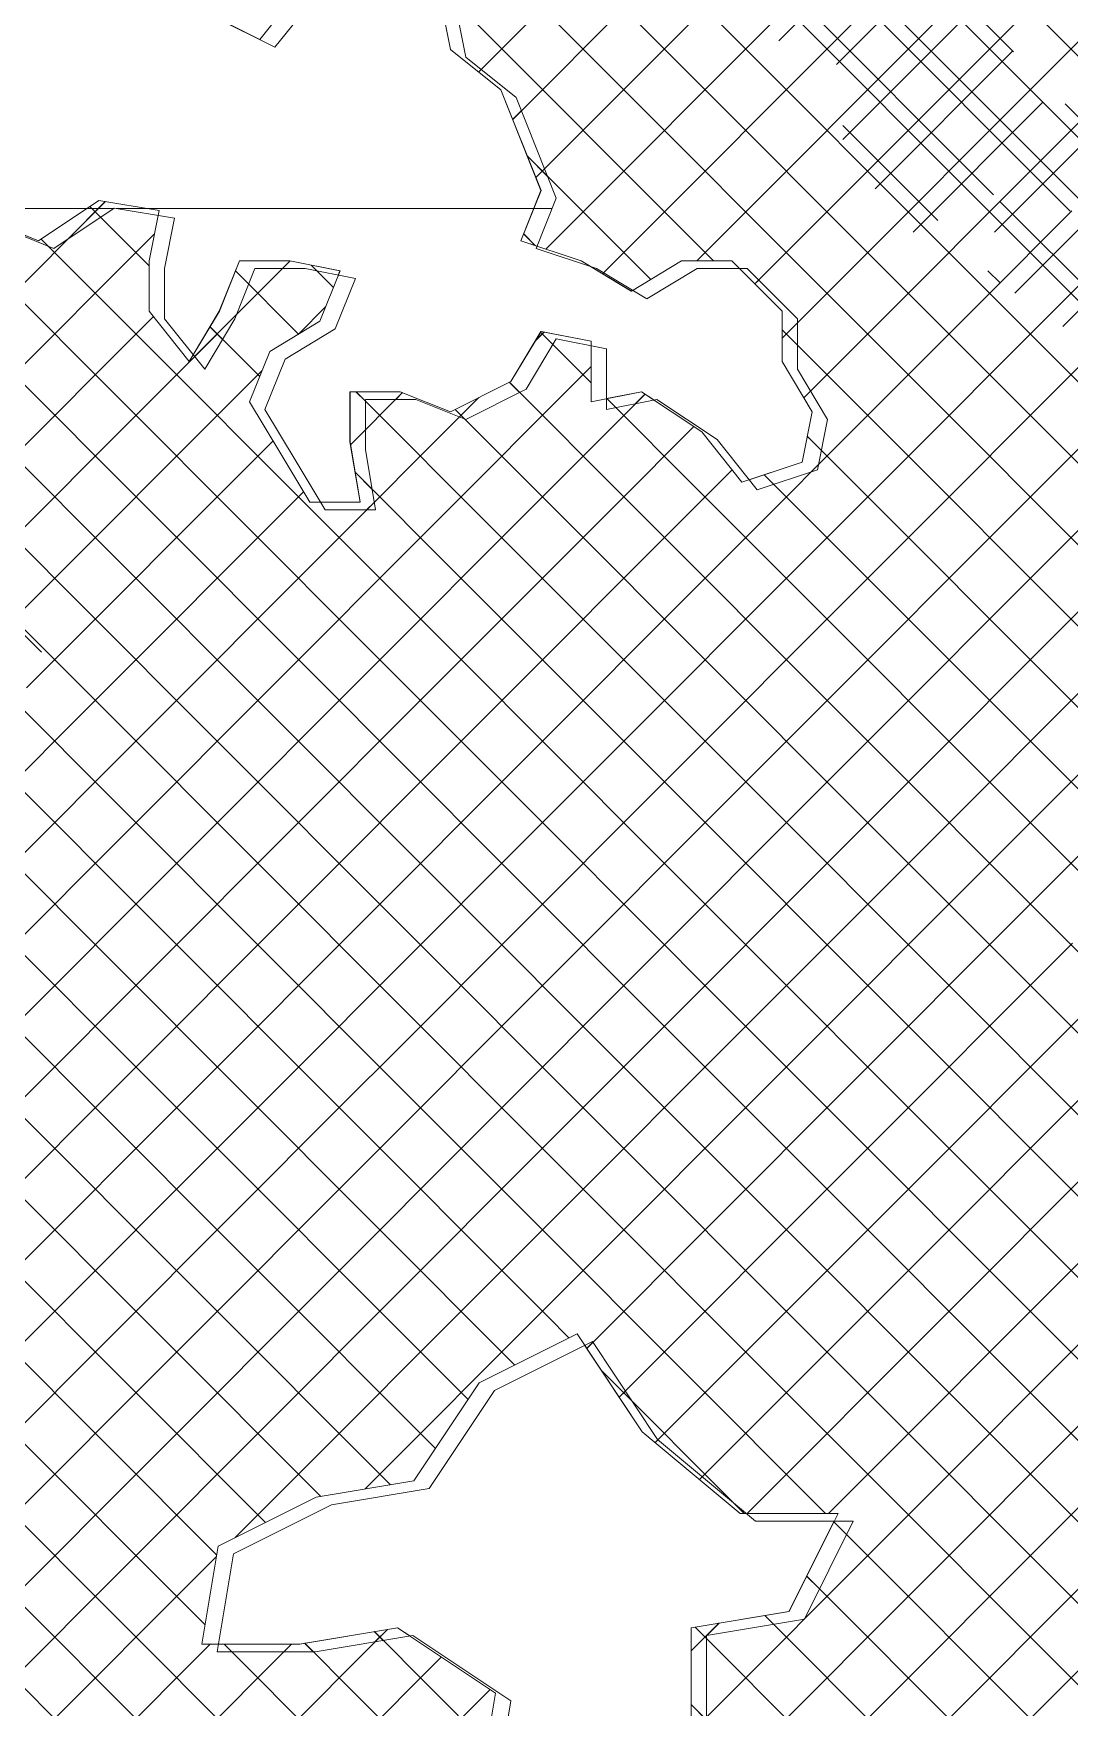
# Model space of a CAD drawing. Header units: millimetres. Extents: x -35517 to 139323, y -3702 to 5999.
# Drawn here: x 15679 to 16677, y 2195 to 3807 of the extents above; entities that cross this region are included whole.
import ezdxf

# ---------------------------------------------------------------- set-up
doc = ezdxf.new("R2010")
doc.units = ezdxf.units.MM
for name, color, linetype, lineweight in [('A-ROOF-OTLN', 132, 'Continuous', 5), ('G-IMPT', 8, 'Continuous', 5), ('L-PLNT', 71, 'Continuous', 5)]:
    doc.layers.add(name, color=color, linetype=linetype, lineweight=lineweight)

# ---------------------------------------------------------------- blocks, each defined once
blk = doc.blocks.new('SVA_Shades of Green Tree - Australian_Tree_based_on_Leopard_Tree_2901-V232-GENERAL SOUTH ELEVATION')
at = {"layer": 'G-IMPT'}
for p, q in [((-3002.8, 3649.8), (-3817.1, 4465.5)), ((-3074.3, 3643), (-3891.7, 4461.9)), ((-3145.8, 3636.2), (-3940.3, 4432.1)), ((-3217.3, 3629.4), (-3988.9, 4402.3)), ((-3229.5, 3563.3), (-4037.4, 4372.5)), ((-3250.7, 3506), (-4083.1, 4339.9)), ((-3299.1, 3476), (-4128.8, 4307.2)), ((-3219.6, 3651.8), (-3816.7, 4249.8)), ((-3660.3, 3668.4), (-3163.2, 4166.4)), ((-3449.4, 3566), (-2898.7, 4117.6)), ((-3650.7, 3599.6), (-3149.3, 4101.9)), ((-3715.5, 3770.1), (-3392, 4094.1)), ((-3596.1, 3575.9), (-3082.5, 4090.4)), ((-3682.7, 3724.4), (-3341.7, 4066)), ((-3078.6, 3588.9), (-3560.6, 4071.7)), ((-3423.2, 3513.8), (-2860.5, 4077.5)), ((-3505.5, 3588.3), (-3039, 4055.5)), ((-3402.2, 3456.4), (-2834.4, 4025.2)), ((-3200.5, 3789.5), (-3371.1, 3960.3)), ((-3426.3, 3800.3), (-3300.4, 3926.4)), ((-3371, 3777.2), (-3247.7, 3900.7)), ((-3489.4, 3588.3), (-3785.5, 3884.9)), ((-3364.7, 3705), (-3188.9, 3881.2)), ((-3333.7, 3657.7), (-3201.1, 3790.5)), ((-3715.6, 3770.1), (-3713.1, 3772.6)), ((-3199.1, 3557.2), (-2977.2, 3779.5)), ((-3297.1, 3616), (-3171.9, 3741.4)), ((-3152.9, 3525.1), (-2928.8, 3749.5)), ((-3682.8, 3724.4), (-3674.4, 3732.9)), ((-3218.8, 3615.9), (-3099.6, 3735.3)), ((-3016.3, 3604.9), (-3150.7, 3739.6)), ((-3273.2, 3627), (-3364.7, 3718.7)), ((-3649.1, 3669.6), (-3668.9, 3689.5)), ((-3549.8, 3570.3), (-3668.8, 3689.5)), ((-3660.5, 3668.4), (-3652.4, 3676.5)), ((-3472.7, 3072.1), (-2884.7, 3661.1)), ((-4508.6, 3210.9), (-4074.9, 3645.3)), ((-4111.1, 3609.2), (-4075, 3645.3)), ((-3620.6, 3080.8), (-3057.8, 3644.6)), ((-3551, 3072.1), (-2971.2, 3652.8)), ((-3114.2, 3546.1), (-3213.8, 3645.9)), ((-4079.5, 3630.2), (-4089.9, 3640.6)), ((-4032.8, 3583.5), (-4089.8, 3640.6)), ((-3229.5, 3550.9), (-3144.3, 3636.3)), ((-2875.5, 3287), (-3217.3, 3629.4)), ((-4502.4, 3138.6), (-4027.6, 3614.3)), ((-3660.7, 3602.9), (-3672.2, 3614.4)), ((-3660.6, 3602.9), (-3672.1, 3614.4)), ((-3394.4, 3072.1), (-2848.2, 3619.3)), ((-3240.9, 2990.6), (-2613.9, 3618.6)), ((-3822.7, 3216.2), (-4211.7, 3605.9)), ((-4130.1, 3602.5), (-4136.9, 3609.3)), ((-3780.2, 3252.2), (-4136.7, 3609.3)), ((-4181.2, 3303.5), (-3897, 3588.2)), ((-3904.5, 3580.9), (-3897.1, 3588.2)), ((-3871.4, 3578.6), (-3876.9, 3584.2)), ((-3855.3, 3562.6), (-3876.8, 3584.2)), ((-3877.5, 3192.7), (-4253.4, 3569.3)), ((-3936.9, 3565.9), (-3949.7, 3578.6)), ((-3888.8, 3517.8), (-3949.5, 3578.6)), ((-3449.5, 3566), (-3445.8, 3569.8)), ((-2918.2, 3251.4), (-3229.5, 3563.3)), ((-3213.4, 3567.1), (-3225, 3578.7)), ((-3312.9, 3467.5), (-3229.5, 3550.9)), ((-4518, 3044.6), (-4028.7, 3534.7)), ((-3932.3, 3169.2), (-4295.2, 3532.7)), ((-3989, 3496.1), (-3948.6, 3536.6)), ((-3889.3, 3517.5), (-3862.7, 3544.2)), ((-3338.2, 3049.9), (-2848.2, 3540.8)), ((-3962.1, 3512.7), (-3974.2, 3524.7)), ((-3926.3, 3476.9), (-3974.1, 3524.7)), ((-3661.5, 3510.6), (-3652.3, 3519.8)), ((-3661.3, 3510.6), (-3652.1, 3519.8)), ((-3643.9, 3507.6), (-3656, 3519.7)), ((-3607, 3470.8), (-3655.8, 3519.7)), ((-3423.3, 3513.8), (-3408.5, 3528.7)), ((-3408.5, 3507.1), (-3423.3, 3522)), ((-3347.4, 3446.1), (-3423.2, 3522)), ((-3289.5, 3020.3), (-2809.7, 3500.9)), ((-2960.9, 3215.7), (-3250.7, 3506)), ((-3987.1, 3145.7), (-4332.6, 3491.7)), ((-4164.6, 3241.7), (-3924, 3482.8)), ((-3917.5, 3175.6), (-3607, 3486.5)), ((-3676.1, 3461.4), (-3686, 3471.3)), ((-3571.2, 3356.5), (-3685.8, 3471.3)), ((-3674.1, 3105.6), (-3312.9, 3467.5)), ((-2831.6, 3007.7), (-3299.1, 3476)), ((-4029.8, 3141.5), (-3715.2, 3456.6)), ((-3838.8, 3411.2), (-3788.7, 3461.4)), ((-3824.5, 3453.3), (-3833.6, 3462.3)), ((-3696.9, 3325.5), (-3833.4, 3462.3)), ((-3795.3, 3454.9), (-3788.8, 3461.4)), ((-3733.9, 3438), (-3715.3, 3456.6)), ((-3676.6, 3338.5), (-3555.2, 3460)), ((-3583.4, 3447), (-3592, 3455.7)), ((-3504.3, 3367.9), (-3591.9, 3455.7)), ((-3564.5, 3450.8), (-3555.3, 3460)), ((-3402.4, 3456.4), (-3395.8, 3462.9)), ((-3729.1, 3436.1), (-3738.2, 3445.2)), ((-3638.1, 3345), (-3738, 3445.2)), ((-2892.5, 2990.3), (-3347.4, 3446.1)), ((-3838.9, 3411.2), (-3824.5, 3425.7)), ((-3582.2, 3354.6), (-3508.2, 3428.7)), ((-3395.9, 3416.1), (-3399, 3419.2)), ((-3395.8, 3416.1), (-3398.9, 3419.2)), ((-4150.8, 3177.1), (-3913.4, 3414.9)), ((-3385.4, 3405.6), (-3395.9, 3416.1)), ((-2952.5, 2972.1), (-3395.8, 3416.1)), ((-3487.8, 3370.7), (-3471.4, 3387.1)), ((-3395.3, 3385.1), (-3388.1, 3392.2)), ((-3818.2, 3368.5), (-3834.5, 3384.9)), ((-3738.6, 3288.9), (-3834.4, 3384.9)), ((-3725.8, 3132.2), (-3487.8, 3370.7)), ((-3431.3, 3373), (-3440.5, 3382.3)), ((-3011.2, 2952.5), (-3440.4, 3382.3)), ((-4090.3, 3159.3), (-3884, 3365.9)), ((-3823.4, 3348.4), (-3816.1, 3355.7)), ((-3766.9, 3169.6), (-3582.2, 3354.6)), ((-3151.7, 2936.3), (-3571.2, 3356.5)), ((-3057.4, 2920.3), (-3504.3, 3367.9)), ((-3807.9, 3206.9), (-3676.6, 3338.5)), ((-3351.5, 3058), (-3638.1, 3345)), ((-3443.9, 3072.1), (-3696.9, 3325.5)), ((-4136.4, 3211.3), (-4216, 3291)), ((-3522.2, 3072.1), (-3738.6, 3288.9)), ((-3800.6, 2802), (-4269.8, 3272)), ((-4074.3, 3154.6), (-4164.6, 3245.1)), ((-3600.5, 3072.1), (-3780.2, 3252.2)), ((-3858.1, 2781.2), (-4302.4, 3226.3)), ((-3643.1, 3036.4), (-3822.7, 3216.2)), ((-4322.5, 2691.4), (-3807.9, 3206.9)), ((-3694.4, 3009.3), (-3877.5, 3192.7)), ((-3192.2, 2961), (-2955.3, 3198.2)), ((-4387.6, 2704.7), (-3917.5, 3175.6)), ((-4155.2, 2780.6), (-3766.9, 3169.6)), ((-3745.7, 2982.3), (-3932.3, 3169.2)), ((-4577.9, 2670.9), (-4090.3, 3159.3)), ((-3786.5, 2866.3), (-4074.3, 3154.6)), ((-3772.5, 2930.7), (-3987.1, 3145.7)), ((-4516.3, 2654.2), (-4029.8, 3141.5)), ((-4060.1, 2797.4), (-3725.8, 3132.2)), ((-3949.9, 2794.7), (-4269.3, 3114.7)), ((-3980.1, 2799.1), (-3674.1, 3105.6)), ((-3689.2, 3012.1), (-3620.6, 3080.8)), ((-4440.8, 2102.3), (-3472.7, 3072.1)), ((-4035.3, 2801.8), (-4299.5, 3066.4)), ((-4232.9, 2232.1), (-3394.4, 3072.1)), ((-3795, 2827.7), (-3551, 3072.1)), ((-3591.9, 3063.5), (-3600.5, 3072.1)), ((-3152.7, 2623.6), (-3591.9, 3063.5)), ((-2608, 2156.4), (-3522.2, 3072.1)), ((-2561, 2187.8), (-3443.9, 3072.1)), ((-3578.9, 2808.9), (-3338.2, 3049.9)), ((-2536.6, 2241.7), (-3351.5, 3058)), ((-3479.3, 2872.3), (-3643.1, 3036.4)), ((-4101.8, 2790), (-4335.1, 3023.7)), ((-3442.8, 2866.7), (-3289.5, 3020.3)), ((-3773.1, 2928.1), (-3689.2, 3012.1)), ((-3527.2, 2841.8), (-3694.4, 3009.3)), ((-3394.9, 2836.3), (-3240.9, 2990.6)), ((-3575, 2811.3), (-3745.7, 2982.3)), ((-3360.5, 2792.3), (-3192.2, 2961)), ((-3100.1, 2884.6), (-3151.7, 2936.3)), ((-3911.8, 2789.1), (-3773.1, 2928.1)), ((-3622.9, 2780.8), (-3772.5, 2930.7)), ((-3347.5, 2727), (-3143.5, 2931.3)), ((-3330.9, 2665.1), (-3094.8, 2901.6)), ((-3350.8, 2743.5), (-3479.3, 2872.3)), ((-3664.3, 2743.9), (-3786.5, 2866.3)), ((-3656.2, 2653), (-3442.8, 2866.7)), ((-3313.9, 2628.2), (-3527.2, 2841.8)), ((-3306.2, 2611.5), (-3065.9, 2852.2)), ((-3843.6, 2779), (-3795, 2827.7)), ((-3649.8, 2581), (-3394.9, 2836.3)), ((-3269.9, 2569.4), (-3004.8, 2835)), ((-3662.6, 2725), (-3578.9, 2808.9)), ((-2726, 1960.9), (-3575, 2811.3)), ((-4524.2, 2254.1), (-3980.1, 2799.1)), ((-4513.1, 2186.8), (-3911.8, 2789.1)), ((-4200.7, 2656.6), (-4060.1, 2797.4)), ((-3757.1, 2444.7), (-4101.8, 2790)), ((-3725.7, 2491.7), (-4035.3, 2801.8)), ((-3680.7, 2525), (-3949.9, 2794.7)), ((-3656.6, 2657.8), (-3800.6, 2802)), ((-3611.4, 2541), (-3360.5, 2792.3)), ((-4477.5, 2144), (-3843.6, 2779)), ((-3800.5, 2409.7), (-4168.4, 2778.3)), ((-3649, 2571.7), (-3858.1, 2781.2)), ((-2800.9, 1957.5), (-3622.9, 2780.8)), ((-3867.6, 2398.5), (-4227.7, 2759.3)), ((-2864.3, 1942.6), (-3664.3, 2743.9)), ((-3206.3, 2598.8), (-3350.8, 2743.5)), ((-4201.6, 2185.1), (-3662.6, 2725)), ((-3580.1, 2494), (-3347.5, 2727)), ((-3978.9, 2274.8), (-4412.9, 2709.4)), ((-3545.4, 2450.3), (-3330.9, 2665.1)), ((-3863.6, 2080.8), (-4436.9, 2655.1)), ((-3920.8, 2373.4), (-4199.8, 2652.9)), ((-3949.8, 2358.9), (-3656.2, 2653)), ((-3381.4, 2382.1), (-3656.6, 2657.8)), ((-3378.6, 2382.1), (-3124.4, 2636.7)), ((-3259.8, 2574), (-3313.9, 2628.2)), ((-3087.3, 2558.1), (-3152.7, 2623.6)), ((-3967.7, 2342), (-4230.8, 2605.5)), ((-3507.3, 2174.7), (-3084.8, 2597.9)), ((-3502.7, 2414.6), (-3306.2, 2611.5)), ((-3117.3, 2509.7), (-3206.3, 2598.8)), ((-3824.8, 2405.7), (-3649.8, 2581)), ((-3628.5, 2551.2), (-3649, 2571.7)), ((-3456.9, 2382.1), (-3269.9, 2569.4)), ((-3133.7, 2447.7), (-3259.8, 2574)), ((-3611.5, 2541), (-3605.3, 2547.2)), ((-3567.7, 2490.2), (-3597.5, 2520)), ((-3459.7, 2382.1), (-3597.4, 2520)), ((-3580.2, 2494), (-3574.2, 2499.9)), ((-3903.5, 2042.3), (-4356, 2495.6)), ((-3464.6, 2139.1), (-3131.2, 2473.1)), ((-3545.5, 2450.3), (-3542.7, 2453.1)), ((-3906.6, 1967), (-4382.5, 2443.7)), ((-3502.8, 2414.6), (-3500.1, 2417.4)), ((-3459.8, 2382.1), (-3469.8, 2392.1)), ((-3421.9, 2103.4), (-3130.3, 2395.5)), ((-3375.4, 2071.5), (-3076.7, 2370.7)), ((-3361.2, 2361.7), (-3373.5, 2374.1)), ((-2918.8, 1918.7), (-3373.4, 2374.1)), ((-4225.9, 2082.3), (-3967.9, 2340.7)), ((-3328.4, 2040.2), (-3023.1, 2346)), ((-3387.3, 2309.4), (-3399.7, 2321.8)), ((-3099.9, 2021.7), (-3399.5, 2321.8)), ((-3510.9, 2249.7), (-3484.1, 2276.5)), ((-3510.8, 2249.7), (-3484, 2276.5)), ((-3431.6, 2275.4), (-3440, 2283.8)), ((-3235.8, 2079.4), (-3439.9, 2283.8)), ((-4096.8, 1976.4), (-3803.3, 2270.4)), ((-3874.9, 2248.9), (-3883.1, 2257.1)), ((-3737.2, 2111), (-3883, 2257.1)), ((-3807.5, 2259.8), (-3816, 2268.3)), ((-3707.5, 2159.7), (-3815.8, 2268.3)), ((-3815.3, 2258.5), (-3803.4, 2270.4)), ((-3496.1, 2261.5), (-3507.1, 2272.6)), ((-3288, 2053.3), (-3507, 2272.6)), ((-4190.7, 2039.1), (-3974, 2256.3)), ((-4143.7, 2007.8), (-3895.7, 2256.3)), ((-4049.8, 1945.1), (-3751.4, 2243.9)), ((-3953.2, 2248.9), (-3960.6, 2256.3)), ((-3804.3, 2099.8), (-3960.5, 2256.3)), ((-3903.2, 2248.9), (-3895.8, 2256.3)), ((-3822.1, 2094.7), (-3704.4, 2212.5)), ((-3496.1, 2183.1), (-3510.9, 2198)), ((-3402.8, 2089.9), (-3510.8, 2198))]:
    blk.add_line(p, q, dxfattribs=at)
at = {"layer": 'G-IMPT', "flags": 128}
for points in [[(-3715, 2114.7), (-3699.3, 2209.1), (-3793.5, 2272), (-3887.7, 2256.3), (-3982, 2256.3), (-3966.3, 2350.6), (-3872, 2397.8), (-3777.8, 2413.5), (-3715, 2507.9), (-3620.7, 2555.1), (-3557.9, 2460.7), (-3463.7, 2382.1), (-3369.4, 2382.1), (-3416.5, 2287.7), (-3510.8, 2272), (-3510.8, 2177.6)], [(-3984.4, 3830.5), (-3926.3, 3801.4), (-3887.6, 3849.8)], [(-3752.2, 3840.1), (-3742.5, 3791.7), (-3694.1, 3753), (-3655.4, 3656.1), (-3674.8, 3607.6), (-3616.7, 3588.3), (-3568.3, 3559.2), (-3520, 3588.3), (-3471.6, 3588.3), (-3423.2, 3539.8), (-3423.2, 3491.4), (-3394.2, 3442.9), (-3403.8, 3394.5), (-3461.9, 3375.1), (-3500.6, 3423.6), (-3558.7, 3462.3), (-3607, 3452.6), (-3607, 3510.8), (-3655.4, 3520.4), (-3684.4, 3472), (-3742.5, 3442.9), (-3790.9, 3462.3), (-3839.2, 3462.3), (-3839.2, 3413.9), (-3829.6, 3355.8), (-3877.9, 3355.8), (-3907, 3404.2), (-3936, 3452.6), (-3916.7, 3501.1), (-3868.3, 3530.1), (-3848.9, 3578.6), (-3897.3, 3588.3), (-3945.7, 3588.3), (-3965, 3539.8), (-3994.1, 3491.4), (-4032.8, 3539.8), (-4032.8, 3588.3), (-4023.1, 3636.7), (-4081.1, 3646.4), (-4139.2, 3607.6), (-4187.6, 3627)], [(-3775.1, 3943.8), (-3752.3, 3898.3), (-3800.7, 3878.9), (-3752.3, 3840.1), (-3742.6, 3791.7), (-3694.2, 3753), (-3655.5, 3656.1), (-3674.9, 3607.6), (-3659.2, 3602.4)], [(-4024.2, 3631.9), (-4023.2, 3636.7), (-4081.3, 3646.4), (-4139.3, 3607.6), (-4172.8, 3621.1)], [(-3850.7, 3574.5), (-3849, 3578.6), (-3897.4, 3588.3), (-3945.8, 3588.3), (-3965.2, 3539.8), (-3990.4, 3497.8)], [(-3607.7, 3582.8), (-3568.5, 3559.2), (-3567.2, 3560)], [(-3464.3, 3580.9), (-3423.3, 3539.8), (-3423.3, 3491.4), (-3394.3, 3442.9), (-3404, 3394.5), (-3455, 3377.5)], [(-3607.2, 3506.3), (-3607.2, 3510.8), (-3655.5, 3520.4), (-3684.6, 3472), (-3742.6, 3442.9), (-3791, 3462.3), (-3839.4, 3462.3), (-3839.4, 3413.9), (-3829.7, 3355.8), (-3867.4, 3355.8)], [(-3546.8, 3454.3), (-3558.8, 3462.3), (-3592.3, 3455.6)], [(-3613.5, 2544), (-3558, 2460.7), (-3463.8, 2382.1), (-3457.8, 2382.1)], [(-3373.2, 2374.7), (-3416.7, 2287.7), (-3510.9, 2272), (-3510.9, 2177.6), (-3416.7, 2099), (-3322.4, 2036.1), (-3320.3, 2037.2)], [(-3781.8, 2264.1), (-3793.6, 2272), (-3887.9, 2256.3), (-3966, 2256.3)]]:
    blk.add_lwpolyline(points, dxfattribs=at)
at = {"layer": 'L-PLNT'}
for p, q in [((-3911.6, 3794), (-3872.9, 3842.4)), ((-3969.7, 3823.1), (-3911.6, 3794)), ((-3737.4, 3832.7), (-3727.8, 3784.3)), ((-3727.8, 3784.3), (-3679.4, 3745.6)), ((-3679.4, 3745.6), (-3640.7, 3648.7)), ((-3640.7, 3648.7), (-3660, 3600.2)), ((-4066.4, 3639), (-4124.5, 3600.2)), ((-4008.4, 3629.3), (-4066.4, 3639)), ((-4018, 3580.9), (-4008.4, 3629.3)), ((-4124.5, 3600.2), (-4172.8, 3619.6)), ((-3660, 3600.2), (-3602, 3580.9)), ((-4018, 3532.4), (-4018, 3580.9)), ((-3931, 3580.9), (-3950.3, 3532.4)), ((-3882.6, 3580.9), (-3931, 3580.9)), ((-3834.2, 3571.2), (-3882.6, 3580.9)), ((-3602, 3580.9), (-3553.6, 3551.8)), ((-3553.6, 3551.8), (-3505.2, 3580.9)), ((-3505.2, 3580.9), (-3456.9, 3580.9)), ((-3456.9, 3580.9), (-3408.5, 3532.4)), ((-3853.6, 3522.7), (-3834.2, 3571.2)), ((-3979.3, 3484), (-4018, 3532.4)), ((-3950.3, 3532.4), (-3979.3, 3484)), ((-3408.5, 3532.4), (-3408.5, 3484)), ((-3901.9, 3493.7), (-3853.6, 3522.7)), ((-3640.7, 3513.1), (-3669.7, 3464.6)), ((-3641.2, 3512.3), (-3640.7, 3513.1)), ((-3592.3, 3503.4), (-3640.7, 3513.1)), ((-3592.3, 3445.2), (-3592.3, 3503.4)), ((-3921.3, 3445.2), (-3901.9, 3493.7)), ((-3408.5, 3484), (-3379.4, 3435.6)), ((-3776.1, 3454.9), (-3824.5, 3454.9)), ((-3824.5, 3454.9), (-3824.5, 3406.5)), ((-3727.8, 3435.6), (-3776.1, 3454.9)), ((-3669.7, 3464.6), (-3727.8, 3435.6)), ((-3543.9, 3454.9), (-3592.3, 3445.2)), ((-3485.9, 3416.2), (-3543.9, 3454.9)), ((-3892.3, 3396.8), (-3921.3, 3445.2)), ((-3379.4, 3435.6), (-3389.1, 3387.1)), ((-3824.5, 3406.5), (-3814.8, 3348.4)), ((-3447.2, 3367.7), (-3485.9, 3416.2)), ((-3863.2, 3348.4), (-3892.3, 3396.8)), ((-3389.1, 3387.1), (-3447.2, 3367.7)), ((-3814.8, 3348.4), (-3863.2, 3348.4)), ((-3631.6, 2534.9), (-3606, 2547.7)), ((-3606, 2547.7), (-3543.2, 2453.3)), ((-3700.3, 2500.5), (-3631.6, 2534.9)), ((-3763.1, 2406.1), (-3700.3, 2500.5)), ((-3543.2, 2453.3), (-3448.9, 2374.7)), ((-3543.2, 2453.3), (-3543.2, 2453.3)), ((-3857.3, 2390.4), (-3763.1, 2406.1)), ((-3951.6, 2343.2), (-3857.3, 2390.4)), ((-3448.9, 2374.7), (-3449, 2374.7)), ((-3448.9, 2374.7), (-3354.7, 2374.7)), ((-3354.7, 2374.7), (-3401.8, 2280.3)), ((-3967.3, 2248.9), (-3951.6, 2343.2)), ((-3401.8, 2280.3), (-3496.1, 2264.6)), ((-3778.8, 2264.6), (-3873, 2248.9)), ((-3684.5, 2201.7), (-3778.8, 2264.6)), ((-3496.1, 2264.6), (-3496.1, 2170.2)), ((-3496.1, 2264.6), (-3496.1, 2264.6)), ((-3873, 2248.9), (-3967.3, 2248.9)), ((-3700.3, 2107.3), (-3684.5, 2201.7))]:
    blk.add_line(p, q, dxfattribs=at)

msp = doc.modelspace()

# ---------------------------------------------------------------- linework, layer by layer
at = {"layer": 'A-ROOF-OTLN', "color": 8, "lineweight": 9}
for p, q in [((15650.4, 3638.6), (15756.2, 3638.6)), ((15759, 3638.6), (16178.5, 3638.6))]:
    msp.add_line(p, q, dxfattribs=at)

# ---------------------------------------------------------------- block references
at = {"layer": 'L-PLNT'}
msp.add_blockref('SVA_Shades of Green Tree - Australian_Tree_based_on_Leopard_Tree_2901-V232-GENERAL SOUTH ELEVATION', (19823.2, 0), dxfattribs=at)

doc.saveas('drawing.dxf')
